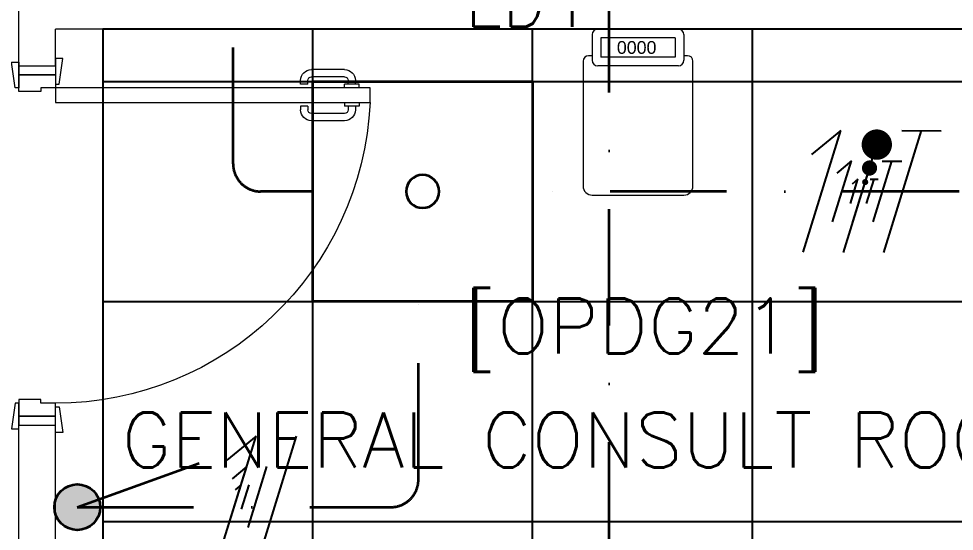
# Model space of a CAD drawing. Header units: inches. Extents: x -12418 to 183584, y -29325 to 19878.
# Drawn here: x 19598 to 22151, y -11427 to -10029 of the extents above; entities that cross this region are included whole.
import ezdxf
from ezdxf.enums import TextEntityAlignment as Align

# ---------------------------------------------------------------- set-up
doc = ezdxf.new("R2010")
doc.units = ezdxf.units.IN
doc.header["$LTSCALE"] = 25
doc.header["$MEASUREMENT"] = 0
doc.linetypes.add('DASHDOT', pattern=[25.4, 12.7, -6.35, 0, -6.35])
doc.layers.get('0').update_dxf_attribs({"color": 8})
for name, color, linetype, lineweight in [('00-Ground Floor$0$72_EGR_BASE_TEXT', 252, 'Continuous', 5), ('00-Ground Floor$0$LOADING', 253, 'Continuous', 5), ('00-Ground Floor$0$Walls', 251, 'Continuous', 5), ('00-Ground Floor$0$Wooden Joinery', 251, 'Continuous', 5), ('E-LITE-CIRC-NUMB', 6, 'Continuous', 25), ('E-LITE-CLNG', 150, 'Continuous', 35), ('E-LITE-CLNG-CNDT', 6, 'DASHDOT', 35), ('E-LITE-CTRL', 6, 'Continuous', 25), ('E-LITE-IDEN', 6, 'Continuous', 25), ('E-LITE-SWCH @ 100', 3, 'Continuous', 35), ('E-POWR-WIRE', 6, 'Continuous', 25), ('E-POWR-WIRE @ 100', 6, 'Continuous', 25), ('E-POWR-WIRE @ 20', 6, 'Continuous', 25), ('E-POWR-WIRE @ 50', 6, 'Continuous', 25)]:
    doc.layers.add(name, color=color, linetype=linetype, lineweight=lineweight)
doc.layers.add('00-Ground Floor$0$False Ceiling', color=251, linetype='Continuous')
doc.styles.add('00-Ground Floor$0$SIMPLEX', font='SIMPLEX.shx', dxfattribs={"height": 150})
doc.styles.add('00-Ground Floor$0$Standard', font='arial.ttf')
doc.styles.add('DC_Simplex', font='SIMPLEX.shx', dxfattribs={"width": 0.7})

# ---------------------------------------------------------------- blocks, each defined once
blk = doc.blocks.new('00-Ground Floor$0$A$C72370EFE')
at = {"layer": '00-Ground Floor$0$Wooden Joinery'}
for p, q in [((-0.01, -0.04), (-0.02, -0.04)), ((-0.01, -0.03), (-0.01, -0.07)), ((0, -0.03), (-0.01, -0.03)), ((0.04, -0.03), (0.05, -0.03)), ((0.05, -0.03), (0.05, -0.07)), ((0.05, -0.04), (0.06, -0.04)), ((-0.05, -0.07), (-0.05, -0.16)), ((-0.03, -0.07), (-0.03, -0.16)), ((-0.01, -0.06), (-0.02, -0.06)), ((0, -0.07), (-0.01, -0.07)), ((0.04, -0.07), (0.05, -0.07)), ((0.05, -0.06), (0.06, -0.06)), ((0.07, -0.07), (0.07, -0.16)), ((0.09, -0.07), (0.09, -0.16)), ((-0.01, -0.17), (-0.02, -0.17)), ((-0.01, -0.17), (-0.01, -0.19)), ((0.05, -0.17), (0.06, -0.17)), ((0.05, -0.17), (0.05, -0.19)), ((-0.01, -0.19), (-0.02, -0.19)), ((0.05, -0.19), (0.06, -0.19))]:
    blk.add_line(p, q, dxfattribs=at)
for centre, radius, start, end in [((-0.02, -0.07), 0.03, 90, 180), ((0.06, -0.07), 0.03, 0, 90), ((-0.02, -0.07), 0.01, 90, 180), ((0.06, -0.07), 0.01, 0, 90), ((-0.02, -0.16), 0.03, 180, 270), ((-0.02, -0.16), 0.01, 180, 270), ((0.06, -0.16), 0.01, 270, 0), ((0.06, -0.16), 0.03, 270, 0)]:
    blk.add_arc(centre, radius, start, end, dxfattribs=at)
blk = doc.blocks.new('00-Ground Floor$0$A$C5DAD61B4')
at = {"layer": '00-Ground Floor$0$Wooden Joinery'}
for points in [[(80, 959.1), (80, 969.1), (10, 979.1), (10, 959.1)], [(940, 959.1), (940, 969.1), (1010, 979.1), (1010, 959.1)], [(70, 859.1), (70, 849.1), (0, 839.1), (0, 859.1)], [(120, 859.1), (120, 0), (80, 0), (80, 859.1)], [(950, 859.1), (950, 849.1), (1020, 839.1), (1020, 859.1)]]:
    blk.add_lwpolyline(points, close=True, dxfattribs=at)
for points in [[(45, 859.1), (45, 959.1), (20, 959.1), (20, 859.1), (45, 859.1)], [(45, 859.1), (80, 859.1), (80, 899.1), (90, 899.1), (90, 959.1), (45, 959.1), (45, 859.1)], [(975, 859.1), (940, 859.1), (940, 899.1), (930, 899.1), (930, 959.1), (975, 959.1), (975, 859.1)], [(975, 859.1), (975, 959.1), (1000, 959.1), (1000, 859.1), (975, 859.1)]]:
    blk.add_lwpolyline(points, dxfattribs=at)
blk.add_arc((80, 859.1), 860, 272.666, 0, dxfattribs=at)
at = {"layer": '00-Ground Floor$0$Wooden Joinery', "xscale": 999.9999999998854, "yscale": 999.9999999998854, "zscale": 999.9999999998854, "rotation": 180}
blk.add_blockref('00-Ground Floor$0$A$C72370EFE', (120, 0), dxfattribs=at)
blk = doc.blocks.new('00-Ground Floor$0$HF13461A-P')
at = {"layer": '00-Ground Floor$0$LOADING'}
for p, q in [((0.0229, 0.4353), (0.0229, 0.3653)), ((0.2579, 0.4503), (0.0379, 0.4503)), ((0.2729, 0.4353), (0.2729, 0.3653)), ((0.2493, 0.4266), (0.0466, 0.4266)), ((0.0466, 0.4266), (0.0466, 0.3739)), ((0.2493, 0.4266), (0.2493, 0.3739)), ((-0.0021, 0.3628), (-0.0021, 0.0228)), ((0.0229, 0.3778), (0.0129, 0.3778)), ((0.2493, 0.3739), (0.0466, 0.3739)), ((0.2829, 0.3778), (0.2729, 0.3778)), ((0.2979, 0.0228), (0.2979, 0.3628)), ((0.2579, 0.3503), (0.0379, 0.3503)), ((0.0229, -0.0022), (0.2729, -0.0022))]:
    blk.add_line(p, q, dxfattribs=at)
for centre, radius, start, end in [((0.0379, 0.4353), 0.015, 90, 180), ((0.2579, 0.4353), 0.015, 0, 90), ((0.0129, 0.3628), 0.015, 90, 180), ((0.0379, 0.3653), 0.015, 180, 270), ((0.2579, 0.3653), 0.015, 270, 0), ((0.2829, 0.3628), 0.015, 0, 90), ((0.0229, 0.0228), 0.025, 180, 270), ((0.2729, 0.0228), 0.025, 270, 0)]:
    blk.add_arc(centre, radius, start, end, dxfattribs=at)
at = {"layer": '00-Ground Floor$0$LOADING', "style": '00-Ground Floor$0$Standard'}
blk.add_text('0000', height=0.03477, dxfattribs=at).set_placement((0.0901, 0.3829))
blk = doc.blocks.new('00-Ground Floor$0$A$Ce9e1c4c3')
at = {"layer": '00-Ground Floor$0$False Ceiling', "color": 254}
for p, q in [((-76150.5, -10057.4, 0), (-80172.3, -10057.4, 0)), ((-80172.3, -10057.4, 0), (-80172.3, -13467.4, 0))]:
    blk.add_line(p, q, dxfattribs=at)
at = {"layer": '00-Ground Floor$0$False Ceiling', "color": 254, "linetype": 'Continuous'}
for p, q in [((-79600, -13467.4), (-79600, -10057.4)), ((-79000, -13467.4), (-79000, -10057.4)), ((-78400, -13467.4), (-78400, -10057.4)), ((-80172.3, -10200), (-76150.5, -10200)), ((-80172.3, -10800), (-76150.5, -10800)), ((-80172.3, -11400), (-76150.5, -11400))]:
    blk.add_line(p, q, dxfattribs=at)
blk = doc.blocks.new('00-Ground Floor')
at = {"layer": '00-Ground Floor$0$Walls'}
for p, q in [((19597.7, -10157.4, 0), (19597.7, -7537.4, 0)), ((19697.7, -10157.4, 0), (19697.7, -10057.4, 0)), ((23849.5, -10057.4, 0), (19697.7, -10057.4, 0)), ((19597.7, -10157.4, 0), (19697.7, -10157.4, 0)), ((19597.7, -12867.4, 0), (19597.7, -11137.4, 0)), ((19597.7, -11137.4, 0), (19697.7, -11137.4, 0)), ((19697.7, -12797.4, 0), (19697.7, -11137.4, 0))]:
    blk.add_line(p, q, dxfattribs=at)
at = {"layer": '00-Ground Floor$0$False Ceiling', "color": 254}
blk.add_blockref('00-Ground Floor$0$A$Ce9e1c4c3', (100000, 0), dxfattribs=at)
at = {"layer": '00-Ground Floor$0$LOADING', "lineweight": 0, "xscale": 1000, "yscale": 1000, "zscale": 1000}
blk.add_blockref('00-Ground Floor$0$HF13461A-P', (21140.1, -10507.7, 0), dxfattribs=at)
at = {"layer": '00-Ground Floor$0$Wooden Joinery', "xscale": -1, "rotation": 90}
blk.add_blockref('00-Ground Floor$0$A$C5DAD61B4', (20556.8, -10137.4, 0), dxfattribs=at)
at = {"layer": '00-Ground Floor$0$72_EGR_BASE_TEXT', "char_height": 150, "attachment_point": 2, "style": '00-Ground Floor$0$SIMPLEX'}
for s, insert in [('[OPDG21]', (21305.4, -10791.7, 0)), ('GENERAL CONSULT ROOM (5)', (21364.3, -11102.3))]:
    blk.add_mtext(s, dxfattribs=dict(at, insert=insert))
blk = doc.blocks.new('*U14')
blk.add_lwpolyline([(-300, 300), (-300, -300), (300, -300), (300, 300)], close=True)
blk.add_circle((0, 0), 45)
at = {"layer": 'E-LITE-CIRC-NUMB', "style": 'DC_Simplex', "width": 0.7, "flags": 8}
blk.add_attdef('CIRCUIT', text='', height=200, rotation=0, dxfattribs=at).set_placement((-473.9, 300), align=Align.RIGHT)
at = {"layer": 'E-LITE-CTRL', "style": 'DC_Simplex', "width": 0.7, "flags": 8}
blk.add_attdef('CONTROL', (1118.9, -935), '', height=200, rotation=360, dxfattribs=at)
at = {"layer": 'E-LITE-IDEN', "style": 'DC_Simplex', "width": 0.7, "flags": 8}
blk.add_attdef('TYPE', (-114.6, 448.6), '', height=200, rotation=360, dxfattribs=at)
blk = doc.blocks.new('*U33')
blk.add_hatch(color=256).paths.add_polyline_path([(-0.625, -0.625, -1), (-0.625, 0.625, -1)])
blk.add_line((-0.625, 0), (-3.947, -1.2))
blk.add_circle((-0.625, 0), 0.625)
at = {"layer": 'E-LITE-CTRL', "style": 'DC_Simplex', "width": 0.7, "flags": 8}
blk.add_attdef('CONTROL', (-26.627, -10.116), '', height=2, rotation=360, dxfattribs=at)
at = {"layer": 'E-LITE-IDEN', "style": 'DC_Simplex', "width": 0.7, "flags": 8}
blk.add_attdef('TYPE', text='', height=2, rotation=360, dxfattribs=at).set_placement((-31.991, -10.116), align=Align.RIGHT)
blk = doc.blocks.new('*U77')
for p, q in [((-0.515, -1.66), (0.515, 1.66)), ((0.515, 1.66), (-0.287, 1.001)), ((0.587, -1.663), (1.617, 1.658))]:
    blk.add_line(p, q)
blk = doc.blocks.new('*U1188')
at = {"layer": 'E-POWR-WIRE @ 100', "xscale": 100, "yscale": 100, "zscale": 100}
blk.add_blockref('*U77', (20194.2, -11333.2), dxfattribs=at)
at = {"layer": 'E-POWR-WIRE @ 20', "xscale": 20, "yscale": 20, "zscale": 20}
blk.add_blockref('*U77', (20194.2, -11333.2), dxfattribs=at)
at = {"layer": 'E-POWR-WIRE @ 50', "xscale": 50, "yscale": 50, "zscale": 50}
blk.add_blockref('*U77', (20194.2, -11333.2), dxfattribs=at)
blk = doc.blocks.new('*U74')
for p, q in [((-1.617, -1.658), (-0.587, 1.663)), ((-0.587, 1.663), (-1.389, 1.004)), ((-0.515, -1.66), (0.515, 1.66)), ((0.587, -1.663), (1.617, 1.658)), ((1.078, 1.659), (2.157, 1.657))]:
    blk.add_line(p, q)
at = {"const_width": 0.414}
blk.add_lwpolyline([(0.19, 1.278, 1), (0.604, 1.277, 1)], format="xyb", close=True, dxfattribs=at)
blk = doc.blocks.new('*U1313')
at = {"layer": 'E-POWR-WIRE @ 100', "xscale": 100, "yscale": 100, "zscale": 100}
blk.add_blockref('*U74', (21900, -10500), dxfattribs=at)
at = {"layer": 'E-POWR-WIRE @ 20', "xscale": 20, "yscale": 20, "zscale": 20}
blk.add_blockref('*U74', (21900, -10500), dxfattribs=at)
at = {"layer": 'E-POWR-WIRE @ 50', "xscale": 50, "yscale": 50, "zscale": 50}
blk.add_blockref('*U74', (21900, -10500), dxfattribs=at)

msp = doc.modelspace()

# ---------------------------------------------------------------- linework, layer by layer
at = {"layer": 'E-LITE-CLNG-CNDT'}
for points in [[(20400, -10500), (20257.9, -10500, -0.414214), (20182.9, -10425), (20182.9, -7727.5, -0.414214), (20257.9, -7652.5), (20400, -7652.5)], [(19757.6, -11360.7), (20613.7, -11360.7, 0.414214), (20688.7, -11285.7), (20688.7, -10800)]]:
    msp.add_lwpolyline(points, format="xyb", dxfattribs=at)
at = {"layer": 'E-LITE-CLNG-CNDT', "color": 1}
msp.add_lwpolyline([(21000, -12300), (21171.9, -12200.7, 0.267949), (21209.4, -12135.8), (21209.4, -9464.2, 0.267949), (21171.9, -9399.3), (21000, -9300)], format="xyb", dxfattribs=at)
at = {"layer": 'E-LITE-CLNG-CNDT'}
msp.add_lwpolyline([(22800, -10500), (21000, -10500)], dxfattribs=at)

# ---------------------------------------------------------------- block references
at = {"layer": 'E-LITE-CLNG'}
ref = msp.add_blockref('*U14', (20700, -10500), dxfattribs=dict(at, xscale=-1))
ref.add_attrib('TYPE', 'LD1', (20814.6, -10051.4), dxfattribs={"layer": 'E-LITE-IDEN', "height": 200, "rotation": 0, "style": 'DC_Simplex', "width": 0.7, "flags": 8})
at = {"layer": 'E-LITE-CLNG-CNDT', "color": 1}
msp.add_blockref('00-Ground Floor', (0, 0), dxfattribs=at)
at = {"layer": 'E-LITE-SWCH @ 100', "xscale": 100, "yscale": 100, "zscale": 100, "rotation": 180}
msp.add_blockref('*U33', (19695.1, -11360.7, 0), dxfattribs=at)
at = {"layer": 'E-POWR-WIRE'}
for name in ['*U1313', '*U1188']:
    msp.add_blockref(name, (0, 0), dxfattribs=at)

doc.saveas('drawing.dxf')
